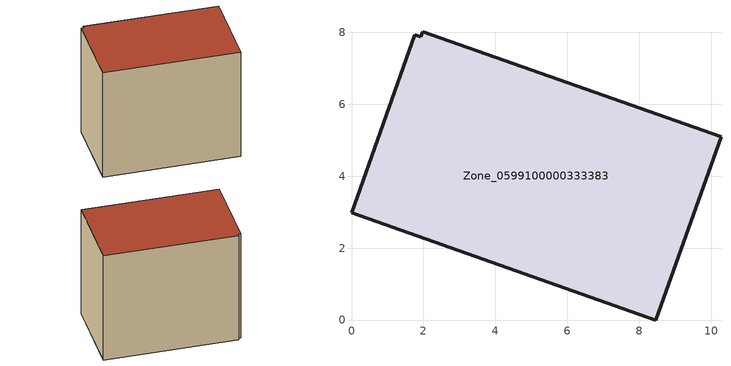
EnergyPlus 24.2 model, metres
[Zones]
Zone_0599100000333383
 floor ground (C_G): 1.98,8.01 10.27,5.09 8.46,0 0,2.98 1.75,7.93 1.92,7.87 z0.52
 wall outside (C_F): 8.46,0 10.27,5.09 1.98,8.01 1.92,7.87 1.75,7.93 0,2.98 8.46,0 z0.52:8.36
 roof outside (C_R): 10.27,5.09 1.98,8.01 1.92,7.87 1.75,7.93 0,2.98 8.46,0 z8.36
[BUILDING]
Pand.0599100000333383: North Axis=0; Terrain=City; Loads Convergence Tolerance Value=0.04; Temperature Convergence Tolerance Value=0.4; Solar Distribution=FullExterior; Maximum Number of Warmup Days=25; Minimum Number of Warmup Days=1
[Site:Location]
Rotterdam.The.Hague.AP_ZH_NLD Design_Conditions: Latitude=51.96; Longitude=4.45; Time Zone=1; Elevation=-4.5
[SITE:GROUNDTEMPERATURE:BUILDINGSURFACE]
18, 18, 18, 18, 18, 18, 18, 18, 18, 18, 18, 18
[MATERIAL] Thermal Absorptance=0.9; Solar Absorptance=0.7; Visible Absorptance=0.7
Name | Roughness | Thickness | Conductivity | Density | Specific Heat
G.TI.1975-1991 | MediumSmooth | 0.15 | 0.288461 | 540 | 1210
F.TI.1975-1991 | Rough | 0.3 | 0.230769 | 1920 | 840
R.TI.1975-1991 | MediumRough | 0.2 | 0.153846 | 1500 | 1000
[CONSTRUCTION]
C_G: G.TI.1975-1991
C_F: F.TI.1975-1991
C_R: R.TI.1975-1991
[ZONE]
Zone_0599100000333383: Type=1; Multiplier=1; Ceiling Height=Autocalculate; Volume=Autocalculate; Floor Area=autocalculate; Part of Total Floor Area=Yes
[ZONEINFILTRATION:DESIGNFLOWRATE]
Infil_Zone_0599100000333383: Zone or ZoneList or Space or SpaceList=Zone_0599100000333383; Schedule=AlwaysOn; Design Flow Rate Calculation Method=Flow/Area; Flow Rate per Floor Area=0.003; Constant Term Coefficient=1; Temperature Term Coefficient=0; Velocity Term Coefficient=0; Velocity Squared Term Coefficient=0
[HVACTEMPLATE:ZONE:IDEALLOADSAIRSYSTEM]
Zone_0599100000333383: Maximum Heating Supply Air Temperature=50; Minimum Cooling Supply Air Temperature=13; Maximum Heating Supply Air Humidity Ratio=0.0156; Minimum Cooling Supply Air Humidity Ratio=0.0077; Heating Limit=NoLimit; Cooling Limit=NoLimit; Dehumidification Control Type=ConstantSensibleHeatRatio; Cooling Sensible Heat Ratio=0.7; Dehumidification Setpoint=60; Humidification Control Type=None; Humidification Setpoint=30; Outdoor Air Method=None; Outdoor Air Flow Rate per Person=0.00944; Outdoor Air Flow Rate per Zone Floor Area=0; Outdoor Air Flow Rate per Zone=0; Demand Controlled Ventilation Type=None; Outdoor Air Economizer Type=NoEconomizer; Heat Recovery Type=None; Sensible Heat Recovery Effectiveness=0.7; Latent Heat Recovery Effectiveness=0.65
[ZONECONTROL:THERMOSTAT]
ThermostatControl_Zone_0599100000333383: Zone or ZoneList=Zone_0599100000333383; Control Type Schedule=DualSetpointControlType; Control 1=Thermostat_Zone_0599100000333383; Temperature Difference Between Cutout And Setpoint=0
[THERMOSTATSETPOINT:DUALSETPOINT]
Thermostat_Zone_0599100000333383: Heating Setpoint Temperature Schedule=HeatingSetpoint_Zone_0599100000333383; Cooling Setpoint Temperature Schedule=CoolingSetpoint_Zone_0599100000333383
[SCHEDULE:COMPACT]
HeatingSetpoint_Zone_0599100000333383: Through: 12/31, For: AllDays, Until: 24:00, 21
CoolingSetpoint_Zone_0599100000333383: Through: 12/31, For: AllDays, Until: 24:00, 24
DualSetpointControlType: Through: 12/31, For: AllDays, Until: 24:00, 4
AlwaysOn: Through: 12/31, For: AllDays, Until: 24:00, 1
